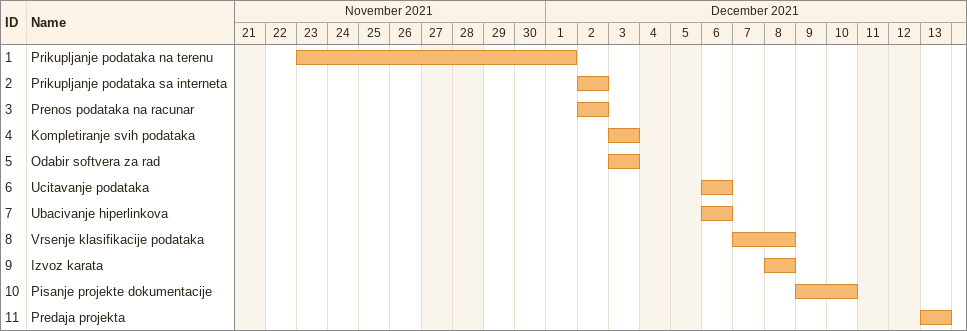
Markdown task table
| ID | Task | Start | Finish |
|---|---|---|---|
| 1 | Prikupljanje podataka na terenu | 2021-11-23 | 2021-12-01 |
| 2 | Prikupljanje podataka sa interneta | 2021-12-02 | 2021-12-02 |
| 3 | Prenos podataka na racunar | 2021-12-02 | 2021-12-02 |
| 4 | Kompletiranje svih podataka | 2021-12-03 | 2021-12-03 |
| 5 | Odabir softvera za rad | 2021-12-03 | 2021-12-03 |
| 6 | Ucitavanje podataka | 2021-12-06 | 2021-12-06 |
| 7 | Ubacivanje hiperlinkova | 2021-12-06 | 2021-12-06 |
| 8 | Vrsenje klasifikacije podataka | 2021-12-07 | 2021-12-08 |
| 9 | Izvoz karata | 2021-12-08 | 2021-12-08 |
| 10 | Pisanje projekte dokumentacije | 2021-12-09 | 2021-12-10 |
| 11 | Predaja projekta | 2021-12-13 | 2021-12-13 |
